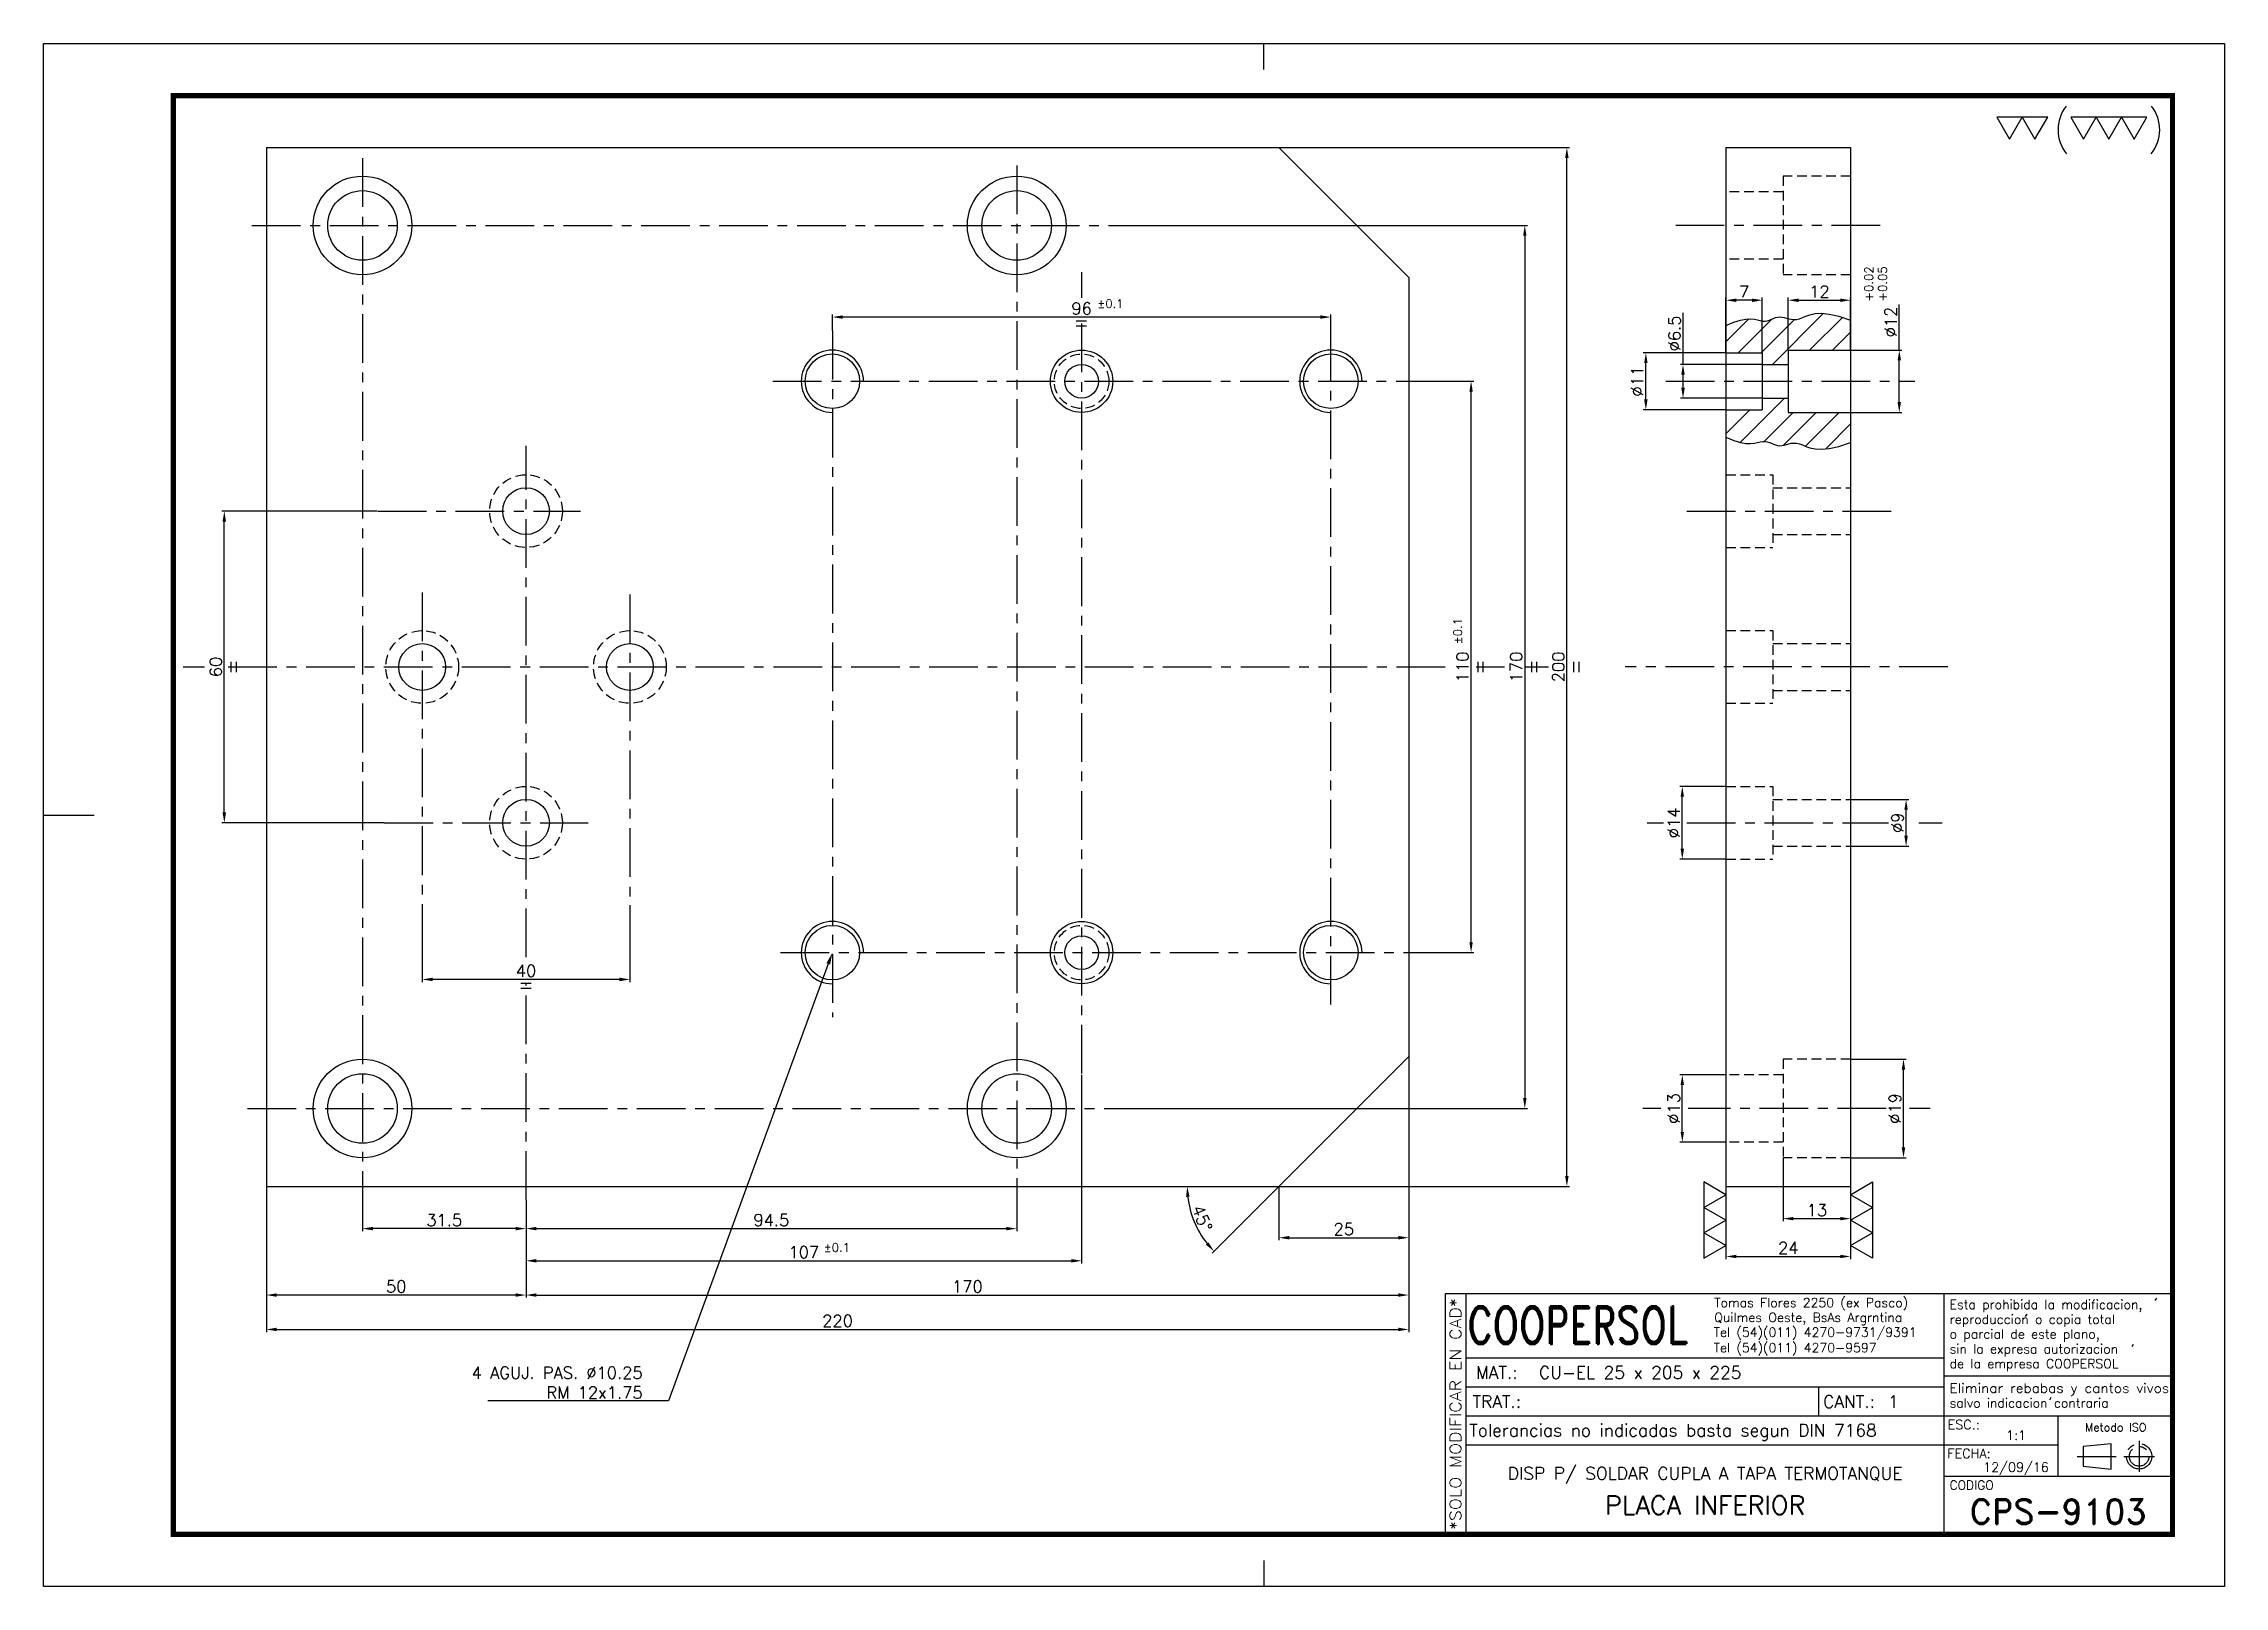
# Model space of a CAD drawing. Extents: x 0 to 420, y 0 to 297.
import ezdxf
from ezdxf import colors
from ezdxf.entities.mleader import LeaderData, LeaderLine
from ezdxf.enums import TextEntityAlignment as Align
from ezdxf.math import Vec2, Vec3

# ---------------------------------------------------------------- set-up
doc = ezdxf.new("R2010")
doc.units = 0
doc.header["$LTSCALE"] = 7.5
doc.header["$MEASUREMENT"] = 0
doc.linetypes.add('CENTER', pattern=[2, 1.25, -0.25, 0.25, -0.25])
doc.linetypes.add('HIDDEN', pattern=[0.375, 0.25, -0.125])
doc.layers.get('0').update_dxf_attribs({"linetype": 'CONTINUOUS'})
doc.layers.get('DEFPOINTS').update_dxf_attribs({"linetype": 'CONTINUOUS'})
for name, color, linetype in [('0-CO', 3, 'CONTINUOUS'), ('1', 1, 'CENTER'), ('CL', 1, 'CENTER'), ('CO', 3, 'CONTINUOUS'), ('FI', 1, 'CONTINUOUS'), ('OC', 1, 'HIDDEN'), ('RY', 5, 'CONTINUOUS')]:
    doc.layers.add(name, color=color, linetype=linetype)
doc.styles.add('ROMAND', font='ROMAND')
doc.styles.add('ROMANS', font='ROMANS.SHX')
doc.dimstyles.new('1', dxfattribs={"dimtxt": 2.3, "dimasz": 2, "dimexe": 0.5, "dimexo": 0.0625, "dimgap": 0.5, "dimtad": 1, "dimdec": 4, "dimdsep": 46, "dimtxsty": 'ROMANS', "dimcen": -2, "dimclrt": 7, "dimadec": 0, "dimazin": 0, "dimtfac": 0.869565, "dimtdec": 4, "dimtmove": 0, "dimatfit": 3, "dimfxl": 1, "dimtolj": 1, "dimarcsym": 0})

# ---------------------------------------------------------------- blocks, each defined once
blk = doc.blocks.new('A3G')
for p, q in [((235, 292), (235, 297)), ((0, 148.5), (9.75, 148.5)), ((235, 5), (235, 0))]:
    blk.add_line(p, q)
blk.add_lwpolyline([(0, 297), (420, 297), (420, 0), (0, 0)], close=True)
at = {"const_width": 1}
blk.add_lwpolyline([(25, 287), (410, 287), (410, 10), (25, 10)], close=True, dxfattribs=at)
blk = doc.blocks.new('*D3')
at = {"layer": 'CO', "color": 0, "lineweight": -2}
for p, q in [((64.27, 207), (34.3, 207)), ((34.8, 149), (34.8, 205)), ((65.56, 147), (34.3, 147))]:
    blk.add_line(p, q, dxfattribs=at)
at = {"layer": 'CO', "color": 0}
for points in [[(34.46, 205), (35.13, 205), (34.8, 207)], [(34.46, 149), (35.13, 149), (34.8, 147)]]:
    blk.add_solid(points, dxfattribs=at)
at = {"layer": 'DEFPOINTS', "color": 0}
for p in [(34.8, 207), (64.34, 207), (65.62, 147)]:
    blk.add_point(p, dxfattribs=at)
at = {"layer": 'CO', "color": 7, "insert": (33.15, 177), "char_height": 2.3, "attachment_point": 5, "rotation": 90, "style": 'ROMANS'}
blk.add_mtext('\\A1;60', dxfattribs=at)
blk = doc.blocks.new('*D4')
at = {"layer": 'CO', "color": 0, "lineweight": -2}
for p, q in [((269.66, 232), (275.42, 232)), ((274.92, 124), (274.92, 230)), ((269.66, 122), (275.42, 122))]:
    blk.add_line(p, q, dxfattribs=at)
at = {"layer": 'CO', "color": 0}
for points in [[(274.59, 230), (275.25, 230), (274.92, 232)], [(274.59, 124), (275.25, 124), (274.92, 122)]]:
    blk.add_solid(points, dxfattribs=at)
at = {"layer": 'DEFPOINTS', "color": 0}
for p in [(269.6, 232), (274.92, 232), (269.6, 122)]:
    blk.add_point(p, dxfattribs=at)
at = {"layer": 'CO', "color": 7, "insert": (273.27, 177), "char_height": 2.3, "attachment_point": 5, "rotation": 90, "style": 'ROMANS'}
blk.add_mtext('\\A1;110', dxfattribs=at)
blk = doc.blocks.new('*D5')
at = {"layer": 'CO', "color": 0, "lineweight": -2}
for p, q in [((72.91, 131.14), (72.91, 116.34)), ((112.91, 131.14), (112.91, 116.34)), ((110.91, 116.84), (74.91, 116.84))]:
    blk.add_line(p, q, dxfattribs=at)
at = {"layer": 'CO', "color": 0}
for points in [[(74.91, 117.18), (74.91, 116.51), (72.91, 116.84)], [(110.91, 117.18), (110.91, 116.51), (112.91, 116.84)]]:
    blk.add_solid(points, dxfattribs=at)
at = {"layer": 'DEFPOINTS', "color": 0}
for p in [(72.91, 131.2), (112.91, 131.2), (72.91, 116.84)]:
    blk.add_point(p, dxfattribs=at)
at = {"layer": 'CO', "color": 7, "insert": (92.91, 118.49), "char_height": 2.3, "attachment_point": 5, "style": 'ROMANS'}
blk.add_mtext('\\A1;40', dxfattribs=at)
blk = doc.blocks.new('*D6')
at = {"layer": 'CO', "color": 0, "lineweight": -2}
for p, q in [((61.41, 74.24), (61.41, 68.37)), ((92.91, 74.34), (92.91, 68.37)), ((90.91, 68.87), (63.41, 68.87))]:
    blk.add_line(p, q, dxfattribs=at)
at = {"layer": 'CO', "color": 0}
for points in [[(63.41, 69.21), (63.41, 68.54), (61.41, 68.87)], [(90.91, 69.21), (90.91, 68.54), (92.91, 68.87)]]:
    blk.add_solid(points, dxfattribs=at)
at = {"layer": 'DEFPOINTS', "color": 0}
for p in [(61.41, 74.3), (92.91, 74.41), (61.41, 68.87)]:
    blk.add_point(p, dxfattribs=at)
at = {"layer": 'CO', "color": 7, "insert": (77.16, 70.52), "char_height": 2.3, "attachment_point": 5, "style": 'ROMANS'}
blk.add_mtext('\\A1;31.5', dxfattribs=at)
blk = doc.blocks.new('*D7')
at = {"layer": 'CO', "color": 0, "lineweight": -2}
for p, q in [((42.91, 76.94), (42.91, 55.58)), ((92.91, 74.34), (92.91, 55.58)), ((90.91, 56.08), (44.91, 56.08))]:
    blk.add_line(p, q, dxfattribs=at)
at = {"layer": 'CO', "color": 0}
for points in [[(44.91, 56.42), (44.91, 55.75), (42.91, 56.08)], [(90.91, 56.42), (90.91, 55.75), (92.91, 56.08)]]:
    blk.add_solid(points, dxfattribs=at)
at = {"layer": 'DEFPOINTS', "color": 0}
for p in [(42.91, 77), (92.91, 74.41), (42.91, 56.08)]:
    blk.add_point(p, dxfattribs=at)
at = {"layer": 'CO', "color": 7, "insert": (67.91, 57.73), "char_height": 2.3, "attachment_point": 5, "style": 'ROMANS'}
blk.add_mtext('\\A1;50', dxfattribs=at)
blk = doc.blocks.new('*D8')
at = {"layer": 'CO', "color": 0, "lineweight": -2}
for p, q in [((92.91, 74.34), (92.91, 68.37)), ((94.91, 68.87), (185.41, 68.87)), ((187.41, 69.14), (187.41, 68.37))]:
    blk.add_line(p, q, dxfattribs=at)
at = {"layer": 'CO', "color": 0}
for points in [[(94.91, 69.21), (94.91, 68.54), (92.91, 68.87)], [(185.41, 69.21), (185.41, 68.54), (187.41, 68.87)]]:
    blk.add_solid(points, dxfattribs=at)
at = {"layer": 'DEFPOINTS', "color": 0}
for p in [(92.91, 74.41), (187.41, 69.2), (187.41, 68.87)]:
    blk.add_point(p, dxfattribs=at)
at = {"layer": 'CO', "color": 7, "insert": (140.16, 70.52), "char_height": 2.3, "attachment_point": 5, "style": 'ROMANS'}
blk.add_mtext('\\A1;94.5', dxfattribs=at)
blk = doc.blocks.new('*D9')
at = {"layer": 'CO', "color": 0, "lineweight": -2}
for p, q in [((199.91, 98.45), (199.91, 62.18)), ((92.91, 74.34), (92.91, 62.18)), ((94.91, 62.68), (197.91, 62.68))]:
    blk.add_line(p, q, dxfattribs=at)
at = {"layer": 'CO', "color": 0}
for points in [[(94.91, 63.01), (94.91, 62.34), (92.91, 62.68)], [(197.91, 63.01), (197.91, 62.34), (199.91, 62.68)]]:
    blk.add_solid(points, dxfattribs=at)
at = {"layer": 'DEFPOINTS', "color": 0}
for p in [(199.91, 98.51), (92.91, 74.41), (199.91, 62.68)]:
    blk.add_point(p, dxfattribs=at)
at = {"layer": 'CO', "color": 7, "insert": (146.41, 64.33), "char_height": 2.3, "attachment_point": 5, "style": 'ROMANS'}
blk.add_mtext('\\A1;107', dxfattribs=at)
blk = doc.blocks.new('*D10')
at = {"layer": 'CO', "color": 0, "lineweight": -2}
for p, q in [((151.91, 241.76), (151.91, 244.86)), ((245.91, 244.36), (153.91, 244.36)), ((247.91, 241.4), (247.91, 244.86))]:
    blk.add_line(p, q, dxfattribs=at)
at = {"layer": 'CO', "color": 0}
for points in [[(153.91, 244.69), (153.91, 244.03), (151.91, 244.36)], [(245.91, 244.69), (245.91, 244.03), (247.91, 244.36)]]:
    blk.add_solid(points, dxfattribs=at)
at = {"layer": 'DEFPOINTS', "color": 0}
for p in [(151.91, 244.36), (151.91, 241.7), (247.91, 241.34)]:
    blk.add_point(p, dxfattribs=at)
at = {"layer": 'CO', "color": 7, "insert": (199.91, 246.01), "char_height": 2.3, "attachment_point": 5, "style": 'ROMANS'}
blk.add_mtext('\\A1;96', dxfattribs=at)
blk = doc.blocks.new('*D11')
at = {"layer": 'CO', "color": 0, "lineweight": -2}
for p, q in [((262.91, 101.94), (262.91, 55.58)), ((92.91, 74.34), (92.91, 55.58)), ((94.91, 56.08), (260.91, 56.08))]:
    blk.add_line(p, q, dxfattribs=at)
at = {"layer": 'CO', "color": 0}
for points in [[(94.91, 56.42), (94.91, 55.75), (92.91, 56.08)], [(260.91, 56.42), (260.91, 55.75), (262.91, 56.08)]]:
    blk.add_solid(points, dxfattribs=at)
at = {"layer": 'DEFPOINTS', "color": 0}
for p in [(262.91, 102), (92.91, 74.41), (262.91, 56.08)]:
    blk.add_point(p, dxfattribs=at)
at = {"layer": 'CO', "color": 7, "insert": (177.91, 57.73), "char_height": 2.3, "attachment_point": 5, "style": 'ROMANS'}
blk.add_mtext('\\A1;170', dxfattribs=at)
blk = doc.blocks.new('*D12')
at = {"layer": 'CO', "color": 0, "lineweight": -2}
for p, q in [((262.91, 101.94), (262.91, 48.96)), ((42.91, 76.88), (42.91, 48.96)), ((44.91, 49.46), (260.91, 49.46))]:
    blk.add_line(p, q, dxfattribs=at)
at = {"layer": 'CO', "color": 0}
for points in [[(44.91, 49.8), (44.91, 49.13), (42.91, 49.46)], [(260.91, 49.8), (260.91, 49.13), (262.91, 49.46)]]:
    blk.add_solid(points, dxfattribs=at)
at = {"layer": 'DEFPOINTS', "color": 0}
for p in [(262.91, 102), (42.91, 76.94), (262.91, 49.46)]:
    blk.add_point(p, dxfattribs=at)
at = {"layer": 'CO', "color": 7, "insert": (152.91, 51.11), "char_height": 2.3, "attachment_point": 5, "style": 'ROMANS'}
blk.add_mtext('\\A1;220', dxfattribs=at)
blk = doc.blocks.new('*D13')
at = {"layer": 'CO', "color": 0, "lineweight": -2}
for p, q in [((205.59, 262), (285.77, 262)), ((285.27, 260), (285.27, 94)), ((205.59, 92), (285.77, 92))]:
    blk.add_line(p, q, dxfattribs=at)
at = {"layer": 'CO', "color": 0}
for points in [[(284.93, 260), (285.6, 260), (285.27, 262)], [(284.93, 94), (285.6, 94), (285.27, 92)]]:
    blk.add_solid(points, dxfattribs=at)
at = {"layer": 'DEFPOINTS', "color": 0}
for p in [(205.53, 262), (205.53, 92), (285.27, 92)]:
    blk.add_point(p, dxfattribs=at)
at = {"layer": 'CO', "color": 7, "insert": (283.62, 177), "char_height": 2.3, "attachment_point": 5, "rotation": 90, "style": 'ROMANS'}
blk.add_mtext('\\A1;170', dxfattribs=at)
blk = doc.blocks.new('*D14')
at = {"layer": 'CO', "color": 0, "lineweight": -2}
for p, q in [((237.97, 277), (293.87, 277)), ((293.37, 79), (293.37, 275)), ((237.97, 77), (293.87, 77))]:
    blk.add_line(p, q, dxfattribs=at)
at = {"layer": 'CO', "color": 0}
for points in [[(293.03, 275), (293.7, 275), (293.37, 277)], [(293.03, 79), (293.7, 79), (293.37, 77)]]:
    blk.add_solid(points, dxfattribs=at)
at = {"layer": 'DEFPOINTS', "color": 0}
for p in [(237.91, 277), (293.37, 277), (237.91, 77)]:
    blk.add_point(p, dxfattribs=at)
at = {"layer": 'CO', "color": 7, "insert": (291.72, 177), "char_height": 2.3, "attachment_point": 5, "rotation": 90, "style": 'ROMANS'}
blk.add_mtext('\\A1;200', dxfattribs=at)
blk = doc.blocks.new('*D15')
at = {"layer": 'CO', "color": 0, "lineweight": -2}
for p, q in [((262.91, 101.94), (262.91, 66.62)), ((237.91, 76.94), (237.91, 66.62)), ((239.91, 67.12), (260.91, 67.12))]:
    blk.add_line(p, q, dxfattribs=at)
at = {"layer": 'CO', "color": 0}
for points in [[(239.91, 67.46), (239.91, 66.79), (237.91, 67.12)], [(260.91, 67.46), (260.91, 66.79), (262.91, 67.12)]]:
    blk.add_solid(points, dxfattribs=at)
at = {"layer": 'DEFPOINTS', "color": 0}
for p in [(262.91, 102), (237.91, 77), (262.91, 67.12)]:
    blk.add_point(p, dxfattribs=at)
at = {"layer": 'CO', "color": 7, "insert": (250.41, 68.77), "char_height": 2.3, "attachment_point": 5, "style": 'ROMANS'}
blk.add_mtext('\\A1;25', dxfattribs=at)
blk = doc.blocks.new('*D16')
at = {"layer": 'CO', "color": 0, "lineweight": -2}
blk.add_line((237.87, 76.96), (225.07, 64.15), dxfattribs=at)
blk.add_arc((237.91, 77), 17.67, 186.49, 218.51, dxfattribs=at)
at = {"layer": 'CO', "color": 0}
for points in [[(220.03, 74.98), (220.69, 75.02), (220.25, 77)], [(224.34, 66.22), (223.84, 65.78), (225.42, 64.51)]]:
    blk.add_solid(points, dxfattribs=at)
at = {"layer": 'DEFPOINTS', "color": 0}
for p in [(262.91, 102), (42.91, 77), (237.91, 77), (237.91, 77), (220.85, 72.43)]:
    blk.add_point(p, dxfattribs=at)
at = {"layer": 'CO', "color": 7, "insert": (223.11, 70.87), "char_height": 2.3, "attachment_point": 5, "rotation": 292.5, "style": 'ROMANS'}
blk.add_mtext('\\A1;45°', dxfattribs=at)
blk = doc.blocks.new('*D17')
at = {"layer": 'CO', "color": 0, "lineweight": -2}
for p, q in [((324.01, 76.94), (324.01, 63.01)), ((348.01, 76.94), (348.01, 63.01)), ((326.01, 63.51), (346.01, 63.51))]:
    blk.add_line(p, q, dxfattribs=at)
at = {"layer": 'CO', "color": 0}
for points in [[(326.01, 63.84), (326.01, 63.18), (324.01, 63.51)], [(346.01, 63.84), (346.01, 63.18), (348.01, 63.51)]]:
    blk.add_solid(points, dxfattribs=at)
at = {"layer": 'DEFPOINTS', "color": 0}
for p in [(324.01, 77), (348.01, 77), (348.01, 63.51)]:
    blk.add_point(p, dxfattribs=at)
at = {"layer": 'CO', "color": 7, "insert": (336.01, 65.16), "char_height": 2.3, "attachment_point": 5, "style": 'ROMANS'}
blk.add_mtext('\\A1;24', dxfattribs=at)
blk = doc.blocks.new('*D18')
at = {"layer": 'CO', "color": 0, "lineweight": -2}
for p, q in [((335.01, 82.44), (335.01, 70.29)), ((348.01, 76.94), (348.01, 70.29)), ((337.01, 70.79), (346.01, 70.79))]:
    blk.add_line(p, q, dxfattribs=at)
at = {"layer": 'CO', "color": 0}
for points in [[(337.01, 71.13), (337.01, 70.46), (335.01, 70.79)], [(346.01, 71.13), (346.01, 70.46), (348.01, 70.79)]]:
    blk.add_solid(points, dxfattribs=at)
at = {"layer": 'DEFPOINTS', "color": 0}
for p in [(335.01, 82.5), (348.01, 77), (348.01, 70.79)]:
    blk.add_point(p, dxfattribs=at)
at = {"layer": 'CO', "color": 7, "insert": (341.51, 72.44), "char_height": 2.3, "attachment_point": 5, "style": 'ROMANS'}
blk.add_mtext('\\A1;13', dxfattribs=at)
blk = doc.blocks.new('*D19')
at = {"layer": 'CO', "color": 0, "lineweight": -2}
for p, q in [((348.07, 101.5), (358.7, 101.5)), ((358.2, 84.5), (358.2, 99.5)), ((348.07, 82.5), (358.7, 82.5))]:
    blk.add_line(p, q, dxfattribs=at)
at = {"layer": 'CO', "color": 0}
for points in [[(357.86, 99.5), (358.53, 99.5), (358.2, 101.5)], [(357.86, 84.5), (358.53, 84.5), (358.2, 82.5)]]:
    blk.add_solid(points, dxfattribs=at)
at = {"layer": 'DEFPOINTS', "color": 0}
for p in [(348.01, 101.5), (358.2, 101.5), (348.01, 82.5)]:
    blk.add_point(p, dxfattribs=at)
at = {"layer": 'CO', "color": 7, "insert": (356.55, 92), "char_height": 2.3, "attachment_point": 5, "rotation": 90, "style": 'ROMANS'}
blk.add_mtext('\\A1;%%C19', dxfattribs=at)
blk = doc.blocks.new('*D20')
at = {"layer": 'CO', "color": 0, "lineweight": -2}
for p, q in [((323.95, 98.5), (315.1, 98.5)), ((315.6, 87.5), (315.6, 96.5)), ((323.95, 85.5), (315.1, 85.5))]:
    blk.add_line(p, q, dxfattribs=at)
at = {"layer": 'CO', "color": 0}
for points in [[(315.27, 96.5), (315.93, 96.5), (315.6, 98.5)], [(315.27, 87.5), (315.93, 87.5), (315.6, 85.5)]]:
    blk.add_solid(points, dxfattribs=at)
at = {"layer": 'DEFPOINTS', "color": 0}
for p in [(315.6, 98.5), (324.01, 98.5), (324.01, 85.5)]:
    blk.add_point(p, dxfattribs=at)
at = {"layer": 'CO', "color": 7, "insert": (313.95, 92), "char_height": 2.3, "attachment_point": 5, "rotation": 90, "style": 'ROMANS'}
blk.add_mtext('\\A1;%%C13', dxfattribs=at)
blk = doc.blocks.new('*D21')
at = {"layer": 'CO', "color": 0, "lineweight": -2}
for p, q in [((348.07, 151.5), (359.2, 151.5)), ((358.7, 144.5), (358.7, 149.5)), ((348.07, 142.5), (359.2, 142.5))]:
    blk.add_line(p, q, dxfattribs=at)
at = {"layer": 'CO', "color": 0}
for points in [[(358.36, 149.5), (359.03, 149.5), (358.7, 151.5)], [(358.36, 144.5), (359.03, 144.5), (358.7, 142.5)]]:
    blk.add_solid(points, dxfattribs=at)
at = {"layer": 'DEFPOINTS', "color": 0}
for p in [(348.01, 151.5), (358.7, 151.5), (348.01, 142.5)]:
    blk.add_point(p, dxfattribs=at)
at = {"layer": 'CO', "color": 7, "insert": (357.05, 147), "char_height": 2.3, "attachment_point": 5, "rotation": 90, "style": 'ROMANS'}
blk.add_mtext('\\A1;%%C9', dxfattribs=at)
blk = doc.blocks.new('*D22')
at = {"layer": 'CO', "color": 0, "lineweight": -2}
for p, q in [((323.95, 154), (315.1, 154)), ((315.6, 142), (315.6, 152)), ((323.95, 140), (315.1, 140))]:
    blk.add_line(p, q, dxfattribs=at)
at = {"layer": 'CO', "color": 0}
for points in [[(315.27, 152), (315.93, 152), (315.6, 154)], [(315.27, 142), (315.93, 142), (315.6, 140)]]:
    blk.add_solid(points, dxfattribs=at)
at = {"layer": 'DEFPOINTS', "color": 0}
for p in [(315.6, 154), (324.01, 154), (324.01, 140)]:
    blk.add_point(p, dxfattribs=at)
at = {"layer": 'CO', "color": 7, "insert": (313.95, 147), "char_height": 2.3, "attachment_point": 5, "rotation": 90, "style": 'ROMANS'}
blk.add_mtext('\\A1;%%C14', dxfattribs=at)
blk = doc.blocks.new('*D23')
at = {"layer": 'CO', "color": 0, "lineweight": -2}
for p, q in [((357.39, 238), (357.39, 246.8)), ((348.07, 238), (357.89, 238)), ((357.39, 228), (357.39, 236)), ((348.07, 226), (357.89, 226))]:
    blk.add_line(p, q, dxfattribs=at)
at = {"layer": 'CO', "color": 0}
for points in [[(357.06, 236), (357.72, 236), (357.39, 238)], [(357.06, 228), (357.72, 228), (357.39, 226)]]:
    blk.add_solid(points, dxfattribs=at)
at = {"layer": 'DEFPOINTS', "color": 0}
for p in [(348.01, 238), (357.39, 238), (348.01, 226)]:
    blk.add_point(p, dxfattribs=at)
at = {"layer": 'CO', "color": 7, "insert": (355.74, 243.4), "char_height": 2.3, "attachment_point": 5, "rotation": 90, "style": 'ROMANS'}
blk.add_mtext('\\A1;%%C12', dxfattribs=at)
blk = doc.blocks.new('*D24')
at = {"layer": 'CO', "color": 0, "lineweight": -2}
for p, q in [((315.74, 235.25), (315.74, 245.15)), ((330.95, 235.25), (315.24, 235.25)), ((315.74, 230.75), (315.74, 233.25)), ((330.95, 228.75), (315.24, 228.75))]:
    blk.add_line(p, q, dxfattribs=at)
at = {"layer": 'CO', "color": 0}
for points in [[(315.4, 233.25), (316.07, 233.25), (315.74, 235.25)], [(315.4, 230.75), (316.07, 230.75), (315.74, 228.75)]]:
    blk.add_solid(points, dxfattribs=at)
at = {"layer": 'DEFPOINTS', "color": 0}
for p in [(315.74, 235.25), (331.01, 235.25), (331.01, 228.75)]:
    blk.add_point(p, dxfattribs=at)
at = {"layer": 'CO', "color": 7, "insert": (314.09, 241.2), "char_height": 2.3, "attachment_point": 5, "rotation": 90, "style": 'ROMANS'}
blk.add_mtext('\\A1;%%C6.5', dxfattribs=at)
blk = doc.blocks.new('*D25')
at = {"layer": 'CO', "color": 0, "lineweight": -2}
for p, q in [((323.95, 237.5), (308.08, 237.5)), ((308.58, 228.5), (308.58, 235.5)), ((323.95, 226.5), (308.08, 226.5))]:
    blk.add_line(p, q, dxfattribs=at)
at = {"layer": 'CO', "color": 0}
for points in [[(308.25, 235.5), (308.91, 235.5), (308.58, 237.5)], [(308.25, 228.5), (308.91, 228.5), (308.58, 226.5)]]:
    blk.add_solid(points, dxfattribs=at)
at = {"layer": 'DEFPOINTS', "color": 0}
for p in [(308.58, 237.5), (324.01, 237.5), (324.01, 226.5)]:
    blk.add_point(p, dxfattribs=at)
at = {"layer": 'CO', "color": 7, "insert": (306.93, 232), "char_height": 2.3, "attachment_point": 5, "rotation": 90, "style": 'ROMANS'}
blk.add_mtext('\\A1;%%C11', dxfattribs=at)
blk = doc.blocks.new('*D26')
at = {"layer": 'CO', "color": 0, "lineweight": -2}
for p, q in [((324.01, 237.56), (324.01, 248.1)), ((331.01, 237.56), (331.01, 248.1)), ((329.01, 247.6), (326.01, 247.6))]:
    blk.add_line(p, q, dxfattribs=at)
at = {"layer": 'CO', "color": 0}
for points in [[(326.01, 247.93), (326.01, 247.26), (324.01, 247.6)], [(329.01, 247.93), (329.01, 247.26), (331.01, 247.6)]]:
    blk.add_solid(points, dxfattribs=at)
at = {"layer": 'DEFPOINTS', "color": 0}
for p in [(324.01, 247.6), (324.01, 237.5), (331.01, 237.5)]:
    blk.add_point(p, dxfattribs=at)
at = {"layer": 'CO', "color": 7, "insert": (327.51, 249.25), "char_height": 2.3, "attachment_point": 5, "style": 'ROMANS'}
blk.add_mtext('\\A1;7', dxfattribs=at)
blk = doc.blocks.new('*D27')
at = {"layer": 'CO', "color": 0, "lineweight": -2}
for p, q in [((336.01, 238.06), (336.01, 248.1)), ((348.01, 238.06), (348.01, 248.1)), ((338.01, 247.6), (346.01, 247.6))]:
    blk.add_line(p, q, dxfattribs=at)
at = {"layer": 'CO', "color": 0}
for points in [[(338.01, 247.93), (338.01, 247.26), (336.01, 247.6)], [(346.01, 247.93), (346.01, 247.26), (348.01, 247.6)]]:
    blk.add_solid(points, dxfattribs=at)
at = {"layer": 'DEFPOINTS', "color": 0}
for p in [(348.01, 247.6), (336.01, 238), (348.01, 238)]:
    blk.add_point(p, dxfattribs=at)
at = {"layer": 'CO', "color": 7, "insert": (342.01, 249.25), "char_height": 2.3, "attachment_point": 5, "style": 'ROMANS'}
blk.add_mtext('\\A1;12', dxfattribs=at)
blk = doc.blocks.new('TOL')
at = {"layer": '0-CO', "style": 'ROMANS'}
for tag, p in [('TOLSUP', (2.34, 3.94)), ('TOLINF', (2.34, 1.29))]:
    blk.add_attdef(tag, p, '', height=1.64, dxfattribs=at)
blk = doc.blocks.new('COOPERSOLROT-02')
for p, q in [((0, 58), (175, 58)), ((0, 0), (0, 58)), ((5, 0), (5, 58)), ((120, 0), (120, 58)), ((175, 0), (175, 58)), ((5, 42.5), (120, 42.5)), ((120, 38.19), (175, 38.19)), ((5, 35.5), (120, 35.5)), ((89.89, 28.5), (89.89, 35.5)), ((5, 28.5), (175, 28.5)), ((147.5, 14), (147.5, 28.5)), ((147.5, 21.5), (5, 21.5)), ((120, 14), (175, 14)), ((0, 0), (175, 0))]:
    blk.add_line(p, q)
at = {"color": 1, "linetype": 'CENTER'}
blk.add_line((166.98, 22.51), (166.98, 15.06), dxfattribs=at)
for points in [[(152.09, 18.79), (161.93, 18.79)], [(163.26, 18.79), (170.71, 18.79)]]:
    blk.add_lwpolyline(points, dxfattribs=at)
at = {"layer": '1'}
for points in [[(139.66, 52.43), (140.02, 53.02)], [(170.85, 56.26), (171.21, 56.85)], [(165.28, 45.22), (165.64, 45.81)], [(145.46, 32.42), (145.82, 33.01)]]:
    blk.add_lwpolyline(points, dxfattribs=at)
blk.add_lwpolyline([(160.25, 18.79), (160.25, 21.83), (153.47, 21.16), (153.47, 16.41), (160.25, 15.74)], close=True, dxfattribs=at)
for radius in [3.05, 2.37]:
    blk.add_circle((166.98, 18.79), radius, dxfattribs=at)
at = {"style": 'ROMANS', "width": 0.996387}
blk.add_text('*SOLO MODIFICAR EN CAD*', height=2.7, rotation=90, dxfattribs=at).set_placement((3.77, 1.09), (3.77, 56.81), align=Align.FIT)
at = {"style": 'ROMAND', "width": 0.75}
blk.add_text('COOPERSOL', height=9, dxfattribs=at).set_placement((5.26, 45.85))
at = {"style": 'ROMANS'}
for s, p in [('MAT.:', (7.32, 37.47)), ('TRAT.:', (6.5, 30.47)), ('CANT.:', (90.89, 30.47)), ('Tolerancias no indicadas basta segun DIN 7168', (5.7, 23.56))]:
    blk.add_text(s, height=3, dxfattribs=at).set_placement(p)
for tag, height, style, p in [('CONJUNTO', 2.3, 'ROMANS', (62.5, 17.5)), ('SUBCONJUNTO', 3, 'ROMANS', (62.5, 11.5)), ('DENOMINACION', 4.5, 'ROMANS', (62.5, 4.75)), ('COD-PLA', 6, 'ROMAND', (147.5, 5.5))]:
    blk.add_attdef(tag, text='', height=height, dxfattribs=dict(style=style)).set_placement(p, align=Align.MIDDLE)
at = {"layer": '1', "style": 'ROMANS'}
for s, height, p in [('Tomas Flores 2250 (ex Pasco)', 2.2, (64.69, 54.68)), ('Quilmes Oeste, BsAs Argrntina', 2.2, (64.69, 51.12)), ('Esta prohibida la modificacion,', 2.2, (121.36, 54.23)), ('reproduccion o copia total', 2.2, (121.36, 50.67)), ('Tel (54)(011) 4270-9731/9391', 2.2, (64.55, 47.56)), ('o parcial de este plano,', 2.2, (121.36, 47.11)), ('Tel (54)(011) 4270-9597', 2.2, (64.55, 43.83)), ('sin la expresa autorizacion ', 2.2, (121.36, 43.55)), ('de la empresa COOPERSOL', 2.2, (121.36, 39.99)), ('salvo indicacion contraria', 2.2, (121.36, 30.54)), ('ESC.:', 2.25, (120.89, 25.29)), ('FECHA:', 2.25, (120.81, 18.36)), ('CODIGO', 2.16, (121.33, 10.78))]:
    blk.add_text(s, height=height, dxfattribs=at).set_placement(p)
at = {"layer": '1', "style": 'ROMANS', "width": 0.96139}
blk.add_text('Eliminar rebabas y cantos vivos', height=2.2, dxfattribs=at).set_placement((121.34, 34.1), (174.21, 34.1), align=Align.FIT)
at = {"layer": '1', "style": 'ROMANS'}
blk.add_text('Metodo ISO', height=1.948, dxfattribs=at).set_placement((161.34, 25.77), align=Align.MIDDLE)
for tag, p in [('MAT', (22.51, 37.47)), ('TRAT', (22.51, 30.47)), ('CANT', (106.49, 30.47))]:
    blk.add_attdef(tag, p, '', height=3, dxfattribs=at)
for tag, p in [('ESC', (137.33, 22.73)), ('FECHA', (137.33, 15.06))]:
    blk.add_attdef(tag, text='', height=2.25, dxfattribs=at).set_placement(p, align=Align.CENTER)

msp = doc.modelspace()

# ---------------------------------------------------------------- hatches: boundary and pattern name
at = {"layer": 'RY'}
h = msp.add_hatch(dxfattribs=at)
h.set_pattern_fill('ANSI31', color=256, scale=25, style=0)
h.set_pattern_definition([(45, (20292.3277, -12818.422), (-2.2097087, 2.2097087), [])])
h.paths.add_polyline_path([(348.00956, 243.77714), (345.74803, 244.52729), (343.88798, 244.9402), (342.37566, 245.0818), (341.15731, 245.01803), (340.17918, 244.81483), (339.38754, 244.53814), (338.72861, 244.25388), (338.14867, 244.028), (337.60265, 243.91113), (337.08024, 243.89268), (336.57983, 243.94674), (336.09982, 244.04742), (335.63858, 244.16881), (335.19452, 244.28503), (334.76601, 244.37017), (334.35145, 244.39833), (333.94873, 244.35167), (333.55379, 244.24453), (333.16208, 244.09931), (332.76903, 243.93841), (332.37009, 243.78423), (331.96072, 243.65917), (331.53634, 243.58563), (331.09242, 243.586), (330.61993, 243.67059), (330.09206, 243.80129), (329.4775, 243.92791), (328.74498, 244.00023), (327.86322, 243.96807), (326.80091, 243.78122), (325.52679, 243.38948), (324.00956, 242.74264), (324.00956, 237.5), (331.00956, 237.5), (331.00956, 235.25), (336.00956, 235.25), (336.00956, 238), (348.00956, 238)])
h.paths.add_polyline_path([(348.00956, 226), (336.00956, 226), (336.00956, 228.75), (331.00956, 228.75), (331.00956, 226.5), (324.00956, 226.5), (324.00956, 221.25736), (325.52679, 220.61052), (326.80091, 220.21878), (327.86322, 220.03193), (328.74498, 219.99977), (329.4775, 220.07209), (330.09206, 220.19871), (330.61993, 220.32941), (331.09242, 220.414), (331.53634, 220.41437), (331.96072, 220.34083), (332.37009, 220.21577), (332.76903, 220.06159), (333.16208, 219.90069), (333.55379, 219.75547), (333.94873, 219.64833), (334.35145, 219.60167), (334.76601, 219.62983), (335.19452, 219.71497), (335.63858, 219.83119), (336.09982, 219.95258), (336.57983, 220.05326), (337.08024, 220.10732), (337.60265, 220.08887), (338.14867, 219.972), (338.72861, 219.74612), (339.38754, 219.46186), (340.17918, 219.18517), (341.15731, 218.98197), (342.37566, 218.9182), (343.88798, 219.0598), (345.74803, 219.47271), (348.00956, 220.22286)])

# ---------------------------------------------------------------- linework, layer by layer
for p, q in [((42.91115, 277), (237.91115, 277)), ((42.91115, 277), (42.91115, 77)), ((237.91115, 277), (262.91115, 252)), ((324.00956, 277), (348.00956, 277)), ((324.00956, 277), (324.00956, 77)), ((348.00956, 277), (348.00956, 77)), ((262.91115, 252), (262.91115, 102)), ((324.00956, 237.5), (331.00956, 237.5)), ((331.00956, 237.5), (331.00956, 226.5)), ((331.00956, 235.25), (336.00956, 235.25)), ((336.00956, 238), (336.00956, 226)), ((336.00956, 238), (348.00956, 238)), ((331.00956, 228.75), (336.00956, 228.75)), ((324.00956, 226.5), (331.00956, 226.5)), ((336.00956, 226), (348.00956, 226)), ((237.91115, 77), (262.91115, 102)), ((42.91115, 77), (237.91115, 77)), ((324.00956, 77), (348.00956, 77))]:
    msp.add_line(p, q)
for centre, radius in [((61.41115, 262), 9.5), ((187.41115, 262), 9.5), ((61.41115, 262), 6.7), ((187.41115, 262), 6.7), ((151.91115, 232), 5.25), ((199.91115, 232), 6), ((199.91115, 232), 3.25), ((247.91115, 232), 5.25), ((92.91115, 207), 4.5), ((72.91115, 177), 4.5), ((112.91115, 177), 4.5), ((92.91115, 147), 4.5), ((151.91115, 122), 5.25), ((199.91115, 122), 6), ((247.91115, 122), 5.25), ((199.91115, 122), 3.25), ((61.41115, 92), 9.5), ((187.41115, 92), 9.5), ((61.41115, 92), 6.7), ((187.41115, 92), 6.7)]:
    msp.add_circle(centre, radius)
at = {"layer": 'CL'}
for p, q in [((61.41115, 274.93413), (61.41115, 74.302)), ((187.41115, 273.55385), (187.41115, 69.20477)), ((40.10802, 262), (205.53237, 262)), ((353.69302, 262), (314.34712, 262)), ((199.91115, 253.02124), (199.91115, 248.05652)), ((151.91115, 241.69756), (151.91115, 109.58138)), ((199.91115, 243.1072), (199.91115, 98.51316)), ((247.91115, 112.02544), (247.91115, 241.33771)), ((140.45962, 232), (269.6689, 232)), ((312.39985, 232), (360.38952, 232)), ((92.91115, 121.10541), (92.91115, 219.58732)), ((64.3371, 207), (103.37163, 207)), ((316.48169, 207), (357.58276, 207)), ((72.91115, 191.32307), (72.91115, 131.20286)), ((112.91115, 190.94621), (112.91115, 131.20286)), ((26.8599, 177), (30.95644, 177)), ((35.54955, 177), (271.24032, 177)), ((275.89837, 177), (281.34762, 177)), ((285.4877, 177), (289.86037, 177)), ((366.72339, 177), (304.57405, 177)), ((65.61916, 147), (104.88078, 147)), ((308.84364, 147), (311.95177, 147)), ((316.4413, 147), (355.293, 147)), ((361.16392, 147), (365.65347, 147)), ((141.92774, 122), (269.60106, 122)), ((92.91115, 74.40641), (92.91115, 115.95009)), ((39.24418, 92), (205.53237, 92)), ((311.45319, 92), (308.01578, 92)), ((354.85767, 92), (316.74455, 92)), ((363.32585, 92), (359.38215, 92))]:
    msp.add_line(p, q, dxfattribs=at)
at = {"layer": 'CO'}
for p, q in [((200.88306, 243.58685), (198.88294, 243.58685)), ((200.88306, 242.58685), (198.88294, 242.58685)), ((36.07507, 177.97191), (36.07507, 175.97179)), ((37.07507, 177.97191), (37.07507, 175.97179)), ((276.19805, 177.97191), (276.19805, 175.97179)), ((277.19805, 177.97191), (277.19805, 175.97179)), ((286.54769, 177.97191), (286.54769, 175.97179)), ((287.54769, 177.97191), (287.54769, 175.97179)), ((294.64557, 177.97191), (294.64557, 175.97179)), ((295.64557, 177.97191), (295.64557, 175.97179)), ((93.88306, 116.06976), (91.88294, 116.06976)), ((93.88306, 115.06976), (91.88294, 115.06976))]:
    msp.add_line(p, q, dxfattribs=at)
for points in [[(378.63334, 278.60654), (381.07749, 282.83994), (376.18919, 282.83994)], [(383.52164, 278.60654), (385.9658, 282.83994), (381.07749, 282.83994)], [(392.86082, 278.60654), (395.30497, 282.83994), (390.41666, 282.83994)], [(397.74912, 278.60654), (400.19327, 282.83994), (395.30497, 282.83994)], [(402.63743, 278.60654), (405.08158, 282.83994), (400.19327, 282.83994)], [(324.00956, 75.40586), (319.77617, 77.85001), (319.77617, 72.96171)], [(348.00956, 75.40586), (352.24296, 77.85001), (352.24296, 72.96171)], [(324.00956, 70.51755), (319.77617, 72.96171), (319.77617, 68.0734)], [(348.00956, 70.51755), (352.24296, 72.96171), (352.24296, 68.0734)], [(324.00956, 65.62925), (319.77617, 68.0734), (319.77617, 63.1851)], [(348.00956, 65.62925), (352.24296, 68.0734), (352.24296, 63.1851)]]:
    msp.add_lwpolyline(points, close=True, dxfattribs=at)
for centre, start, end in [((395.31875, 280.43505), 141.7687645, 219.2464834), ((400.1795, 280.43505), 320.7535166, 38.2312355)]:
    msp.add_arc(centre, 7.35713, start, end, dxfattribs=at)
at = {"layer": 'FI'}
for points in [[(324.00956, 242.74264), (325.52679, 243.38948), (326.80091, 243.78122), (327.86322, 243.96807), (328.74498, 244.00023), (329.4775, 243.92791), (330.09206, 243.80129), (330.61993, 243.67059), (331.09242, 243.586), (331.53634, 243.58563), (331.96072, 243.65917), (332.37009, 243.78423), (332.76903, 243.93841), (333.16208, 244.09931), (333.55379, 244.24453), (333.94873, 244.35167), (334.35145, 244.39833), (334.76601, 244.37017), (335.19452, 244.28503), (335.63858, 244.16881), (336.09982, 244.04742), (336.57983, 243.94674), (337.08024, 243.89268), (337.60265, 243.91113), (338.14867, 244.028), (338.72861, 244.25388), (339.38754, 244.53814), (340.17918, 244.81483), (341.15731, 245.01803), (342.37566, 245.0818), (343.88798, 244.9402), (345.74803, 244.52729), (348.00956, 243.77714)], [(324.00956, 221.25736), (325.52679, 220.61052), (326.80091, 220.21878), (327.86322, 220.03193), (328.74498, 219.99977), (329.4775, 220.07209), (330.09206, 220.19871), (330.61993, 220.32941), (331.09242, 220.414), (331.53634, 220.41437), (331.96072, 220.34083), (332.37009, 220.21577), (332.76903, 220.06159), (333.16208, 219.90069), (333.55379, 219.75547), (333.94873, 219.64833), (334.35145, 219.60167), (334.76601, 219.62983), (335.19452, 219.71497), (335.63858, 219.83119), (336.09982, 219.95258), (336.57983, 220.05326), (337.08024, 220.10732), (337.60265, 220.08887), (338.14867, 219.972), (338.72861, 219.74612), (339.38754, 219.46186), (340.17918, 219.18517), (341.15731, 218.98197), (342.37566, 218.9182), (343.88798, 219.0598), (345.74803, 219.47271), (348.00956, 220.22286)]]:
    msp.add_lwpolyline(points, dxfattribs=at)
for centre in [(151.91115, 232), (247.91115, 232), (151.91115, 122), (247.91115, 122)]:
    msp.add_arc(centre, 6, 0, 270, dxfattribs=at)
at = {"layer": 'OC'}
for p, q in [((335.00956, 271.5), (335.00956, 252.5)), ((348.00956, 271.5), (335.00956, 271.5)), ((335.00956, 268.5), (324.00956, 268.5)), ((335.00956, 255.5), (324.00956, 255.5)), ((348.00956, 252.5), (335.00956, 252.5)), ((324.00956, 214), (333.00956, 214)), ((333.00956, 214), (333.00956, 200)), ((333.00956, 211.5), (348.00956, 211.5)), ((333.00956, 202.5), (348.00956, 202.5)), ((324.00956, 200), (333.00956, 200)), ((324.00956, 184), (333.00956, 184)), ((333.00956, 184), (333.00956, 170)), ((333.00956, 181.5), (348.00956, 181.5)), ((333.00956, 172.5), (348.00956, 172.5)), ((324.00956, 170), (333.00956, 170)), ((324.00956, 154), (333.00956, 154)), ((333.00956, 154), (333.00956, 140)), ((333.00956, 151.5), (348.00956, 151.5)), ((324.00956, 140), (333.00956, 140)), ((333.00956, 142.5), (348.00956, 142.5)), ((335.00956, 101.5), (335.00956, 82.5)), ((348.00956, 101.5), (335.00956, 101.5)), ((335.00956, 98.5), (324.00956, 98.5)), ((335.00956, 85.5), (324.00956, 85.5)), ((348.00956, 82.5), (335.00956, 82.5))]:
    msp.add_line(p, q, dxfattribs=at)
for centre, radius in [((199.91115, 232), 5.25), ((92.91115, 207), 7), ((72.91115, 177), 7), ((112.91115, 177), 7), ((92.91115, 147), 7), ((199.91115, 122), 5.25)]:
    msp.add_circle(centre, radius, dxfattribs=at)

# ---------------------------------------------------------------- block references
msp.add_blockref('A3G', (0, 0))
ref = msp.add_blockref('COOPERSOLROT-02', (270, 10), dxfattribs=dict(xscale=0.8, yscale=0.8, zscale=0.8))
ref.add_attrib('COD-PLA', 'CPS-9103', dxfattribs={"height": 4.8, "style": 'ROMAND'}).set_placement((388, 14.4), align=Align.MIDDLE)
ref.add_attrib('FECHA', '12/09/16', dxfattribs={"layer": '1', "height": 1.8, "style": 'ROMANS'}).set_placement((379.86774, 22.0488), align=Align.CENTER)
ref.add_attrib('MAT', 'CU-EL 25 x 205 x 225', (288.00423, 39.97452), dxfattribs={"layer": '1', "height": 2.4, "style": 'ROMANS'})
ref.add_attrib('ESC', '1:1', dxfattribs={"layer": '1', "height": 1.8, "style": 'ROMANS'}).set_placement((379.86774, 28.18284), align=Align.CENTER)
ref.add_attrib('CANT', '1', (355.19247, 34.37452), dxfattribs={"layer": '1', "height": 2.4, "style": 'ROMANS'})
ref.add_attrib('DENOMINACION', 'PLACA INFERIOR', dxfattribs={"height": 3.6, "style": 'ROMANS'}).set_placement((320, 15.63025), align=Align.MIDDLE)
ref.add_attrib('SUBCONJUNTO', 'DISP P/ SOLDAR CUPLA A TAPA TERMOTANQUE', dxfattribs={"height": 2.4, "style": 'ROMANS'}).set_placement((320, 21.58228), align=Align.MIDDLE)
at = {"layer": 'CO', "rotation": 90}
msp.add_blockref('TOL', (356.2792, 245.02393), dxfattribs=at).add_auto_attribs({'TOLINF': '+0.05', 'TOLSUP': '+0.02'})
at = {"layer": 'CO'}
ref = msp.add_blockref('TOL', (200.58393, 244.8276), dxfattribs=at)
ref.add_attrib('TOLINF', '%%p0.1', (202.92842, 246.11479), dxfattribs={"layer": '0-CO', "height": 1.636364, "style": 'ROMANS'})
ref = msp.add_blockref('TOL', (274.45192, 179.0254), dxfattribs=dict(at, rotation=90))
ref.add_attrib('TOLINF', '%%p0.1', (273.16473, 181.36988), dxfattribs={"layer": '0-CO', "height": 1.636364, "rotation": 90, "style": 'ROMANS'})
ref = msp.add_blockref('TOL', (147.90856, 63.14274), dxfattribs=at)
ref.add_attrib('TOLINF', '%%p0.1', (150.25304, 64.42993), dxfattribs={"layer": '0-CO', "height": 1.636364, "style": 'ROMANS'})

# ---------------------------------------------------------------- dimensions: what is measured, and where the dimension line sits
for base, p1, p2, picture, middle in [((293.36619, 277), (237.91115, 77), (237.91115, 277), '*D14', (291.71619, 177)), ((285.26831, 92), (205.53237, 262), (205.53237, 92), '*D13', (283.61831, 177)), ((274.91867, 232), (269.60106, 122), (269.60106, 232), '*D4', (273.26867, 177)), ((34.79569, 207), (65.61916, 147), (64.3371, 207), '*D3', (33.14569, 177))]:
    dim = msp.add_linear_dim(base=base, p1=p1, p2=p2, angle=90, dimstyle='1', dxfattribs=at)
    dim.commit()
    dim.dimension.update_dxf_attribs({"geometry": picture, "text_midpoint": middle})
for base, p1, p2, picture, middle in [((324.00956, 247.59795), (331.00956, 237.5), (324.00956, 237.5), '*D26', (327.50956, 249.24795)), ((348.00956, 247.59795), (336.00956, 238), (348.00956, 238), '*D27', (342.00956, 249.24795)), ((151.91115, 244.36086), (247.91115, 241.33771), (151.91115, 241.69756), '*D10', (199.91115, 246.01086)), ((72.91115, 116.84376), (112.91115, 131.20286), (72.91115, 131.20286), '*D5', (92.91115, 118.49376)), ((262.91115, 56.08477), (92.91115, 74.40641), (262.91115, 102), '*D11', (177.91115, 57.73477)), ((262.91115, 67.12407), (237.91115, 77), (262.91115, 102), '*D15', (250.41115, 68.77407)), ((199.91115, 62.67599), (92.91115, 74.40641), (199.91115, 98.51316), '*D9', (146.41115, 64.32599)), ((348.00956, 70.79285), (335.00956, 82.5), (348.00956, 77), '*D18', (341.50956, 72.44285)), ((42.91115, 56.08477), (92.91115, 74.40641), (42.91115, 77), '*D7', (67.91115, 57.73477)), ((348.00956, 63.51081), (324.00956, 77), (348.00956, 77), '*D17', (336.00956, 65.16081)), ((61.41115, 68.8731), (92.91115, 74.40641), (61.41115, 74.302), '*D6', (77.16115, 70.5231)), ((187.41115, 68.8731), (92.91115, 74.40641), (187.41115, 69.20477), '*D8', (140.16115, 70.5231))]:
    dim = msp.add_linear_dim(base=base, p1=p1, p2=p2, dimstyle='1', dxfattribs=at)
    dim.commit()
    dim.dimension.update_dxf_attribs({"geometry": picture, "text_midpoint": middle})
for base, p1, p2, picture, middle in [((315.73664, 235.25), (331.00956, 228.75), (331.00956, 235.25), '*D24', (314.08664, 241.2)), ((308.57911, 237.5), (324.00956, 226.5), (324.00956, 237.5), '*D25', (306.92911, 232)), ((315.59861, 154), (324.00956, 140), (324.00956, 154), '*D22', (313.94861, 147)), ((358.69628, 151.5), (348.00956, 142.5), (348.00956, 151.5), '*D21', (357.04628, 147)), ((358.19628, 101.5), (348.00956, 82.5), (348.00956, 101.5), '*D19', (356.54628, 92)), ((315.59861, 98.5), (324.00956, 85.5), (324.00956, 98.5), '*D20', (313.94861, 92))]:
    dim = msp.add_linear_dim(base=base, p1=p1, p2=p2, angle=90, text='%%C<>', dimstyle='1', dxfattribs=at)
    dim.commit()
    dim.dimension.update_dxf_attribs({"geometry": picture, "text_midpoint": middle})
dim = msp.add_linear_dim(base=(357.38966, 238), p1=(348.00956, 226), p2=(348.00956, 238), angle=90, text='%%C<>', dimstyle='1', dxfattribs=at)
dim.commit()
dim.dimension.update_dxf_attribs({"geometry": '*D23', "text_midpoint": (357.38966, 243.40238), "dimtype": 160})
dim = msp.add_linear_dim(base=(262.91115, 49.46408), p1=(42.91115, 76.9375), p2=(262.91115, 102), dimstyle='1', dxfattribs=at)
dim.commit()
dim.dimension.update_dxf_attribs({"geometry": '*D12', "text_midpoint": (152.91115, 49.46408), "dimtype": 160})
dim = msp.add_angular_dim_2l(base=(220.84704, 72.42768), line1=((42.91115, 77), (237.91115, 77)), line2=((237.91115, 77), (262.91115, 102)), dimstyle='1', dxfattribs=at)
dim.commit()
dim.dimension.update_dxf_attribs({"geometry": '*D16', "text_midpoint": (223.11423, 70.87092)})

# ---------------------------------------------------------------- leaders
ml = msp.add_multileader_mtext('Standard', dxfattribs=at)
ml.set_content('4 AGUJ. PAS. %%C10.25\\PRM 12x1.75', color=7, style='ROMANS')
ml.set_leader_properties(color=256, linetype='ByLayer', lineweight=-1)
ml.build(insert=Vec2(0, 0))
ml.multileader.update_dxf_attribs({"text_left_attachment_type": 6, "text_right_attachment_type": 5, "dogleg_length": 4, "arrow_head_size": 2.3})
ctx = ml.context
ctx.base_point, ctx.char_height, ctx.arrow_head_size, ctx.landing_gap_size, ctx.plane_origin = Vec3(76.90725, 39.52013), 2.3, 2.3, 1, Vec3(151.91115, 122)
ctx.left_attachment, ctx.right_attachment, ctx.text_align_type = 6, 5, 2
notes = []
notes.append((ctx, [(0, (1, 1, 0), (120.36439, 35.68679), (-1, 0), 4, [(0, [(151.91115, 122)], 0, [])])]))
ctx.mtext.insert, ctx.mtext.alignment, ctx.mtext.flow_direction = Vec3(115.36439, 42.28013), 3, 5
for ctx, leaders in notes:
    for number, flags, end, landing, length, lines in leaders:
        leader = LeaderData()
        leader.index, (leader.has_last_leader_line, leader.has_dogleg_vector, leader.attachment_direction) = number, flags
        leader.last_leader_point, leader.dogleg_vector, leader.dogleg_length = Vec3(end), Vec3(landing), length
        for number, points, colour, breaks in lines:
            line = LeaderLine()
            line.index, line.vertices, line.color, line.breaks = number, Vec3.list(points), colors.encode_raw_color(colour), breaks
            leader.lines.append(line)
        ctx.leaders.append(leader)

doc.saveas('drawing.dxf')
